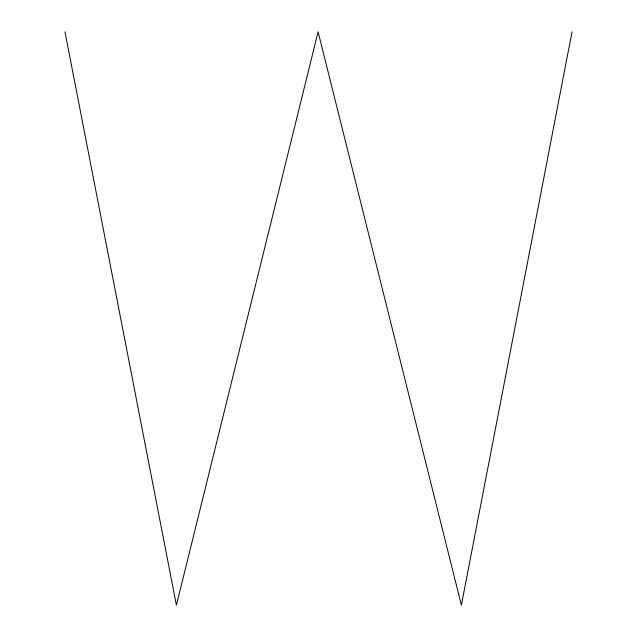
<?xml version="1.0" encoding="UTF-8"?>
<svg xmlns="http://www.w3.org/2000/svg" width="637" height="637" viewBox="0 0 637 637"><rect width="100%" height="100%" fill="white"/><g stroke="black" fill="none" stroke-linecap="round" stroke-linejoin="round"><path stroke-width="0.96" d="M572.034 31.85L461.387 605.15L318.102 31.85L176.409 605.15L64.966 31.85"/></g></svg>
